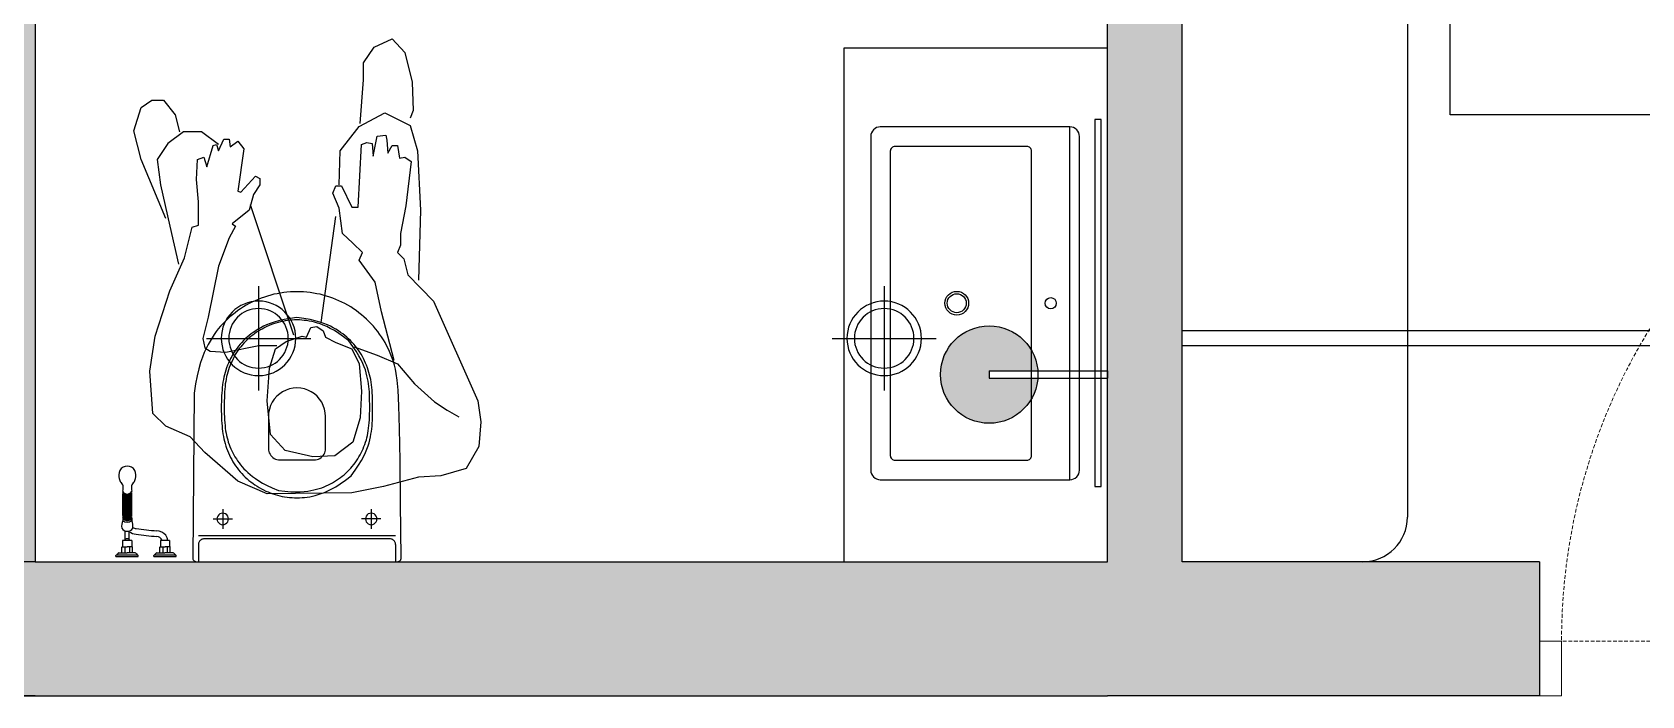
# Model space of a CAD drawing. Header units: inches. Extents: x 9636 to 21597, y -10243 to 557.
# Drawn here: x 16358.8 to 16466.8, y -7645.7 to -7601.1 of the extents above; entities that cross this region are included whole.
import ezdxf

# ---------------------------------------------------------------- set-up
doc = ezdxf.new("R2010")
doc.units = ezdxf.units.IN
doc.header["$MEASUREMENT"] = 0
doc.linetypes.add('DASHED2', pattern=[0.375, 0.25, -0.125])
doc.linetypes.add('HIDDEN', pattern=[0.375, 0.25, -0.125])
for name, color, linetype in [('A-Door-Frame', 1, 'Continuous'), ('A-Door-Swing', 8, 'HIDDEN'), ('Edges', 7, 'Continuous'), ('IEL-HATCH-002', 7, 'Continuous'), ('sanit acces', 4, 'Continuous')]:
    doc.layers.add(name, color=color, linetype=linetype)

# ---------------------------------------------------------------- blocks, each defined once
blk = doc.blocks.new('wall handshower (top)')
at = {"color": 0}
for p, q in [((29.5, 0), (-29.5, 0)), ((-29.5, 0), (-29.5, -2.7)), ((29.5, 0), (29.5, -2.7)), ((129.5, 0), (70.5, 0)), ((70.5, 0), (70.5, -2.7)), ((129.5, 0), (129.5, -2.7)), ((-27.3, -4), (27.3, -4)), ((-21.5, -10.1), (0, -10.1)), ((-14.1, -10.1), (-14.1, -24.7)), ((-12, -42.7), (-12, -25.9)), ((-12, -25.9), (-0.1, -25.9)), ((-6, -25.9), (-6, -10.1)), ((11.8, -25.9), (-0.1, -25.9)), ((21.5, -10.1), (0, -10.1)), ((5.9, -25.9), (5.9, -10.1)), ((11.8, -42.7), (11.8, -25.9)), ((14, -10.1), (14, -24.7)), ((72.7, -4), (127.3, -4)), ((78.5, -10.1), (100, -10.1)), ((85.9, -10.1), (85.9, -24.7)), ((88, -42.7), (88, -25.9)), ((88, -25.9), (99.9, -25.9)), ((94, -25.9), (94, -10.1)), ((111.8, -25.9), (99.9, -25.9)), ((121.5, -10.1), (100, -10.1)), ((105.9, -25.9), (105.9, -10.1)), ((111.8, -42.7), (111.8, -25.9)), ((114, -10.1), (114, -24.7)), ((-12, -42.7), (11.8, -42.7)), ((88, -42.7), (111.8, -42.7)), ((94.8, -45.5), (94.8, -67.4)), ((105.1, -45.5), (105.1, -67.7)), ((88, -101), (88, -95.2)), ((88, -108.4), (88, -165.2)), ((88.6, -107.2), (88.6, -164.5)), ((89.5, -105.8), (89.5, -163.6)), ((90.7, -104.4), (90.7, -162.5)), ((92.2, -103.2), (92.2, -161.5)), ((93.8, -102.1), (93.8, -160.7)), ((95.7, -101.4), (95.7, -160)), ((97.7, -100.9), (97.7, -159.6)), ((99.7, -100.8), (99.7, -159.5)), ((101.7, -101), (101.7, -159.7)), ((103.7, -101.5), (103.7, -160.1)), ((105.5, -102.3), (105.5, -160.8)), ((107.1, -103.3), (107.1, -161.6)), ((108.5, -104.5), (108.5, -162.6)), ((109.6, -105.8), (109.6, -163.6)), ((110.4, -107), (110.4, -164.4)), ((110.9, -107.8), (110.9, -164.9)), ((111.1, -101), (111.1, -95.2)), ((111.1, -108.4), (111.1, -165.2))]:
    blk.add_line(p, q, dxfattribs=at)
for centre, radius, start, end in [((-27.4, -1.6), 2.41, 207.9179, 271.9718), ((-15, 2), 13.8, 205.7896, 241.6564), ((-10.4, -20.2), 5.86, 230.0793, 254.0924), ((10.2, -20.2), 5.86, 285.9076, 309.9207), ((15, 2), 13.8, 298.3436, 334.2104), ((27.4, -1.6), 2.41, 268.0282, 332.0821), ((72.6, -1.6), 2.41, 207.9179, 271.9718), ((85, 2), 13.8, 205.7896, 241.6564), ((89.6, -20.2), 5.86, 230.0793, 254.0924), ((110.2, -20.2), 5.86, 285.9076, 309.9207), ((115, 2), 13.8, 298.3436, 334.2104), ((127.4, -1.6), 2.41, 268.0282, 332.0821), ((16.8, -40.9), 24.5, 184.3011, 218.585), ((22.3, -35.7), 32.1, 219.6697, 269.6336), ((22, -37.7), 15.3, 199.0504, 270.6085), ((-21.2, -678.9), 627.4, 81.0602, 86.0403), ((-119, -1558.6), 1497.4, 82.5073, 84.5933), ((71.4, -103.7), 44.8, 58.5932, 83.7686), ((73.1, -100.5), 26.8, 64.0824, 83.2266), ((115.2, -81.1), 30.7, 168.4004, 207.2273), ((99.5, -83.4), 16.7, 30.5106, 149.4894), ((99.9, -36.8), 10, 215.7762, 324.2238), ((83.8, -81.1), 30.7, 332.7727, 11.5996), ((90.1, -104.7), 2.8, 137.3065, 222.6935), ((89.2, -101.9), 1.5, 143.1441, 216.8559), ((89.2, -107.5), 1.5, 143.1441, 216.8559), ((99.6, -108.5), 17.6, 49.0147, 130.9853), ((99.6, -109.9), 14.6, 37.5398, 142.4602), ((99.6, -110.3), 13.8, 33.1371, 146.8629), ((99.6, -112.3), 12.9, 26.3551, 153.6449), ((99.6, -113.4), 12.6, 23.4368, 156.5632), ((109.9, -101.9), 1.5, 323.1441, 36.8559), ((109.1, -104.7), 2.8, 317.3065, 42.6935), ((109.9, -107.5), 1.5, 323.1441, 36.8559), ((90.1, -168.9), 2.8, 137.3065, 222.6935), ((89.2, -166.1), 1.5, 143.1441, 216.8559), ((99.6, -174.1), 14.6, 37.5398, 142.4602), ((99.6, -174.6), 13.8, 33.1371, 146.8629), ((99.6, -176.5), 12.9, 26.3551, 153.6449), ((99.6, -177.6), 12.6, 23.4368, 156.5632), ((109.9, -166.1), 1.5, 323.1441, 36.8559), ((109.1, -168.9), 2.8, 317.3065, 42.6935), ((119.7, -215.3), 42.7, 153.5123, 181.2517), ((72.4, -182), 17, 302.6481, 343.7121), ((89.2, -171.7), 1.5, 143.1441, 216.8559), ((41.8, -182.1), 47.1, 354.3747, 11.6429), ((157.3, -182.1), 47.1, 168.3571, 185.6253), ((126.7, -182), 17, 196.2879, 237.3519), ((109.9, -171.7), 1.5, 323.1441, 36.8559), ((79.4, -215.3), 42.7, 358.7483, 26.4877), ((99.5, -216.6), 22.5, 179.1351, 0.8649)]:
    blk.add_arc(centre, radius, start, end, dxfattribs=at)
blk = doc.blocks.new('bhtrht')
at = {"layer": 'IEL-HATCH-002', "true_color": 0x939598, "transparency": 33554687}
h = blk.add_hatch(color=252, dxfattribs=at)
h.dxf.hatch_style = 1
h.paths.add_polyline_path([(12208.66, -5928.51), (12166.16, -5928.51), (12166.16, -6030.51), (12169.83, -6030.51), (12175.16, -6030.51), (12175.16, -5942.51), (12180.16, -5942.51), (12180.16, -5937.51), (12208.66, -5937.51)])
h.paths.add_polyline_path([(12316.66, -5928.51), (12292.66, -5928.51), (12292.66, -5937.51), (12316.66, -5937.51)])
h.paths.add_polyline_path([(12395.16, -5928.51), (12316.66, -5928.51), (12316.66, -6147.51), (12323.16, -6147.51), (12323.16, -5937.51), (12395.16, -5937.51)])
h.paths.add_polyline_path([(12424.16, -6147.51), (12400.16, -6147.51), (12400.16, -6033.51), (12396.5, -6033.51), (12395.16, -6033.51), (12395.16, -6147.51), (12323.16, -6147.51), (12316.66, -6147.51), (12316.66, -6156.51), (12323.16, -6156.51), (12395.16, -6156.51), (12424.16, -6156.51), (12424.16, -6152.84)])
h.paths.add_polyline_path([(12316.66, -6147.51), (12175.16, -6147.51), (12175.16, -6127.81), (12175.16, -6084.51), (12184.66, -6084.51), (12184.66, -6079.51), (12175.16, -6079.51), (12175.16, -6072.51), (12166.16, -6072.51), (12166.16, -6156.51), (12316.66, -6156.51)])
h.paths.add_polyline_path([(12636.16, -5928.51), (12606.56, -5928.51), (12606.56, -5937.51), (12627.16, -5937.51), (12627.16, -6129.51), (12627.16, -6135.51), (12627.16, -6147.51), (12467.16, -6147.51), (12467.16, -6156.51), (12636.16, -6156.51)])
h.paths.add_polyline_path([(12514.56, -5928.51), (12496.56, -5928.51), (12496.56, -5937.51), (12514.56, -5937.51)], flags=17)
h.paths.add_polyline_path([(12423.56, -5928.51), (12395.16, -5928.51), (12395.16, -6003.51), (12400.16, -6003.51), (12400.16, -5937.51), (12423.56, -5937.51)])
at = {"color": 252, "true_color": 0x939598}
for p, q in [((12323.16, -5937.51), (12323.16, -6147.51)), ((12395.16, -6147.51), (12395.16, -6033.51)), ((12400.16, -6147.51), (12400.16, -6033.51)), ((12377.46, -6113.03), (12377.46, -6147.51)), ((12395.16, -6113.03), (12377.46, -6113.03)), ((12395.16, -6147.51), (12395.16, -6113.03)), ((12394.31, -6117.82), (12394.31, -6142.45)), ((12394.72, -6117.82), (12394.31, -6117.82)), ((12394.72, -6142.45), (12394.72, -6117.82)), ((12392.63, -6142), (12392.63, -6118.31)), ((12394.31, -6142.45), (12394.72, -6142.45)), ((12323.16, -6147.51), (12175.16, -6147.51)), ((12323.16, -6147.51), (12395.16, -6147.51)), ((12377.46, -6147.51), (12395.16, -6147.51)), ((12424.16, -6147.51), (12400.16, -6147.51)), ((12424.16, -6147.51), (12424.16, -6156.51)), ((12323.16, -6156.51), (12166.16, -6156.51)), ((12314.16, -6156.51), (12395.16, -6156.51)), ((12424.16, -6156.51), (12395.16, -6156.51))]:
    blk.add_line(p, q, dxfattribs=at)
at = {"color": 252, "ltscale": 7, "true_color": 0x939598}
for p, q in [((12400.16, -6147.51), (12400.16, -6033.51)), ((12415.28, -6036.51), (12415.28, -6144.51)), ((12412.28, -6147.51), (12400.16, -6147.51))]:
    blk.add_line(p, q, dxfattribs=at)
at = {"color": 252, "linetype": 'ByBlock', "true_color": 0x939598}
for p, q in [((12345.92, -6112.96), (12347.13, -6112.39)), ((12347.13, -6112.39), (12347.98, -6113.31)), ((12345.21, -6114.02), (12345.92, -6112.96)), ((12347.98, -6113.31), (12348.47, -6115.3)), ((12345.21, -6115.16), (12345.21, -6114.02)), ((12344.99, -6118.08), (12345.21, -6115.16)), ((12348.47, -6115.3), (12348.55, -6117.22)), ((12330.29, -6117.01), (12331, -6116.51)), ((12331, -6116.51), (12331.78, -6116.51)), ((12331.78, -6116.51), (12332.57, -6117.51)), ((12329.8, -6118.57), (12330.29, -6117.01)), ((12332.57, -6117.51), (12332.85, -6118.64)), ((12344.92, -6118.29), (12346.63, -6117.36)), ((12346.63, -6117.36), (12348.33, -6118.22)), ((12348.55, -6117.22), (12348.33, -6117.72)), ((12330.29, -6120.49), (12329.8, -6118.57)), ((12333.13, -6118.64), (12332.07, -6119.43)), ((12334.34, -6118.64), (12333.13, -6118.64)), ((12335.48, -6119.5), (12334.34, -6118.64)), ((12343.65, -6119.92), (12344.92, -6118.29)), ((12345.85, -6120.28), (12346.13, -6118.93)), ((12346.13, -6118.93), (12346.7, -6118.86)), ((12346.7, -6118.86), (12346.77, -6119.21)), ((12348.33, -6118.22), (12348.83, -6119.92)), ((12332.07, -6119.43), (12331.36, -6120.49)), ((12334.7, -6120.99), (12335.12, -6119.57)), ((12335.12, -6119.57), (12335.34, -6119.5)), ((12335.34, -6119.5), (12335.48, -6119.92)), ((12335.48, -6119.92), (12335.83, -6119.14)), ((12335.83, -6119.14), (12336.19, -6119.14)), ((12336.19, -6119.14), (12336.26, -6119.64)), ((12336.26, -6119.64), (12336.76, -6119.28)), ((12336.76, -6119.28), (12337.18, -6119.78)), ((12337.18, -6119.78), (12336.76, -6122.62)), ((12343.57, -6122.2), (12343.65, -6119.92)), ((12344.85, -6123.69), (12345.07, -6119.5)), ((12345.07, -6119.5), (12345.42, -6119.35)), ((12345.42, -6119.35), (12345.78, -6119.43)), ((12345.78, -6119.43), (12345.85, -6120.28)), ((12346.77, -6119.21), (12346.84, -6120.07)), ((12346.84, -6120.07), (12347.13, -6119.57)), ((12347.13, -6119.57), (12347.48, -6119.57)), ((12347.48, -6119.57), (12347.62, -6120.42)), ((12348.83, -6119.92), (12349.04, -6123.9)), ((12331.93, -6124.47), (12330.29, -6120.49)), ((12331.36, -6120.49), (12331.57, -6122.2)), ((12333.99, -6121.84), (12334.06, -6120.49)), ((12334.06, -6120.49), (12334.48, -6120.35)), ((12334.48, -6120.35), (12334.7, -6120.99)), ((12347.62, -6120.42), (12347.98, -6120.35)), ((12347.98, -6120.35), (12348.4, -6120.63)), ((12348.4, -6120.63), (12348.05, -6123.62)), ((12331.57, -6122.2), (12332.21, -6124.97)), ((12334.13, -6123.34), (12333.99, -6121.84)), ((12336.97, -6122.7), (12337.96, -6121.63)), ((12338.25, -6122.2), (12337.82, -6122.84)), ((12337.96, -6121.63), (12338.25, -6121.77)), ((12338.25, -6121.77), (12338.25, -6122.2)), ((12334.13, -6124.9), (12334.13, -6123.34)), ((12336.76, -6122.62), (12336.97, -6122.7)), ((12337.82, -6122.84), (12337.54, -6123.9)), ((12343.15, -6122.77), (12343.36, -6122.27)), ((12343.57, -6123.76), (12343.15, -6122.77)), ((12343.36, -6122.27), (12343.72, -6122.27)), ((12343.72, -6122.27), (12344.43, -6123.69)), ((12337.54, -6123.9), (12336.4, -6124.83)), ((12340.52, -6132.29), (12337.61, -6123.55)), ((12342.37, -6131.44), (12343.36, -6124.33)), ((12343.79, -6125.47), (12343.57, -6123.76)), ((12344.43, -6123.69), (12344.85, -6123.69)), ((12348.05, -6123.62), (12347.69, -6125.47)), ((12349.04, -6123.9), (12348.9, -6128.6)), ((12332.21, -6124.97), (12332.78, -6127.53)), ((12333.2, -6127.1), (12333.7, -6125.04)), ((12333.7, -6125.04), (12334.13, -6124.9)), ((12336.61, -6124.97), (12336.19, -6125.75)), ((12336.4, -6124.83), (12336.61, -6124.97)), ((12344.5, -6126.11), (12343.79, -6125.47)), ((12347.69, -6125.47), (12347.69, -6126.25)), ((12336.19, -6125.75), (12335.48, -6127.67)), ((12345.14, -6126.75), (12344.5, -6126.11)), ((12347.69, -6126.25), (12347.48, -6126.75)), ((12332.21, -6129.31), (12333.2, -6127.1)), ((12344.92, -6127.25), (12345.14, -6126.75)), ((12345.99, -6128.74), (12344.92, -6127.25)), ((12347.48, -6126.75), (12347.91, -6127.17)), ((12347.91, -6127.17), (12348.19, -6128.24)), ((12335.48, -6127.67), (12334.77, -6131.08)), ((12346.42, -6130.73), (12345.99, -6128.74)), ((12348.19, -6128.24), (12349.9, -6130.02)), ((12331.22, -6132.36), (12332.21, -6129.31)), ((12347.27, -6134), (12346.42, -6130.73)), ((12349.9, -6130.02), (12352.88, -6136.7)), ((12334.77, -6131.08), (12334.41, -6132.51)), ((12341.37, -6132.43), (12341.66, -6131.79)), ((12341.66, -6131.79), (12342.08, -6131.72)), ((12342.08, -6131.72), (12342.51, -6132.01)), ((12330.86, -6134.71), (12331.22, -6132.36)), ((12334.41, -6132.51), (12334.55, -6133.15)), ((12335.97, -6133.43), (12338.18, -6133)), ((12338.18, -6133), (12339.38, -6133)), ((12339.31, -6133.22), (12340.02, -6132.72)), ((12340.02, -6132.72), (12341.09, -6132.36)), ((12341.09, -6132.36), (12341.37, -6132.43)), ((12342.51, -6132.01), (12342.65, -6132.43)), ((12342.65, -6132.43), (12343.36, -6132.79)), ((12343.36, -6132.79), (12344.43, -6133.22)), ((12334.55, -6133.15), (12334.91, -6133.36)), ((12334.91, -6133.36), (12335.97, -6133.43)), ((12338.89, -6134.5), (12339.31, -6133.22)), ((12344.43, -6133.22), (12344.92, -6134.21)), ((12344.57, -6133.07), (12346.13, -6133.64)), ((12346.13, -6133.64), (12347.48, -6134.21)), ((12331.07, -6137.55), (12330.86, -6134.71)), ((12338.74, -6136.7), (12338.89, -6134.5)), ((12344.92, -6134.21), (12345.07, -6136.06)), ((12347.48, -6134.21), (12348.62, -6135.56)), ((12345.07, -6136.06), (12344.99, -6137.84)), ((12348.62, -6135.56), (12349.97, -6136.77)), ((12338.96, -6138.97), (12338.74, -6136.7)), ((12349.97, -6136.77), (12350.82, -6137.34)), ((12350.82, -6137.34), (12351.6, -6137.77)), ((12352.88, -6136.7), (12353.09, -6138.12)), ((12331.93, -6138.41), (12331.07, -6137.55)), ((12333.56, -6139.12), (12331.93, -6138.41)), ((12344.99, -6137.84), (12344.5, -6139.47)), ((12353.09, -6138.12), (12352.95, -6139.76)), ((12334.55, -6140.18), (12333.56, -6139.12)), ((12339.95, -6140.04), (12338.96, -6138.97)), ((12344.5, -6139.47), (12343.29, -6140.4)), ((12336.76, -6142.1), (12334.55, -6140.18)), ((12341.8, -6140.47), (12339.95, -6140.04)), ((12343.29, -6140.4), (12341.8, -6140.47)), ((12352.95, -6139.76), (12352.1, -6141.25)), ((12352.1, -6141.25), (12350.39, -6141.75)), ((12338.74, -6142.96), (12336.76, -6142.1)), ((12346.56, -6142.46), (12344.43, -6142.88)), ((12348.9, -6141.82), (12346.56, -6142.46)), ((12350.39, -6141.75), (12348.9, -6141.82)), ((12344.43, -6142.88), (12338.74, -6142.96))]:
    blk.add_line(p, q, dxfattribs=at)
at = {"color": 252, "true_color": 0x939598}
for points in [[(12393.27, -6141.36), (12393.27, -6118.95, 0.414214), (12392.63, -6118.31), (12379.9, -6118.31, 0.414214), (12379.26, -6118.95), (12379.26, -6141.36, 0.414214), (12379.9, -6142), (12392.63, -6142, 0.414214)], [(12390.05, -6140.37), (12390.05, -6119.94, 0.414214), (12389.73, -6119.62), (12380.89, -6119.62, 0.414214), (12380.57, -6119.94), (12380.57, -6140.37, 0.414214), (12380.89, -6140.69), (12389.73, -6140.69, 0.414214)]]:
    blk.add_lwpolyline(points, format="xyb", close=True, dxfattribs=at)
for centre, radius in [((12385.03, -6130.15), 0.797), ((12385.03, -6130.15), 0.638), ((12391.34, -6130.15), 0.374)]:
    blk.add_circle(centre, radius, dxfattribs=at)
at = {"color": 252, "ltscale": 7, "true_color": 0x939598}
blk.add_arc((12412.28, -6144.51), 3, 270, 0, dxfattribs=at)
at = {"layer": 'A-Door-Frame', "color": 252, "lineweight": 5, "true_color": 0x939598}
blk.add_line((12424.16, -6156.51), (12424.16, -6152.84), dxfattribs=at)
blk.add_lwpolyline([(12424.16, -6156.51), (12425.63, -6156.51), (12425.63, -6152.84), (12424.16, -6152.84)], dxfattribs=at)
at = {"layer": 'A-Door-Swing', "color": 252, "linetype": 'DASHED2', "lineweight": 5, "true_color": 0x939598}
blk.add_line((12465.34, -6152.84), (12425.27, -6152.84), dxfattribs=at)
blk.add_arc((12465.7, -6152.84), 40.07, 90, 180, dxfattribs=at)
at = {"layer": 'Edges', "color": 252, "true_color": 0x939598}
for p, q in [((12333.84, -6136.2), (12333.74, -6147.24)), ((12335.11, -6144.63), (12335.37, -6144.63)), ((12335.39, -6144.53), (12335.37, -6144.63)), ((12335.37, -6144.63), (12335.39, -6144.73)), ((12335.37, -6144.63), (12335.76, -6144.63)), ((12335.43, -6144.44), (12335.39, -6144.53)), ((12335.39, -6144.73), (12335.43, -6144.83)), ((12335.49, -6144.36), (12335.43, -6144.44)), ((12335.43, -6144.83), (12335.49, -6144.9)), ((12335.57, -6144.3), (12335.49, -6144.36)), ((12335.49, -6144.9), (12335.57, -6144.97)), ((12335.66, -6144.26), (12335.57, -6144.3)), ((12335.76, -6144.25), (12335.66, -6144.26)), ((12335.76, -6143.98), (12335.76, -6144.25)), ((12335.86, -6144.26), (12335.76, -6144.25)), ((12335.76, -6144.25), (12335.76, -6144.63)), ((12335.76, -6144.63), (12336.14, -6144.63)), ((12335.76, -6144.63), (12335.76, -6145.02)), ((12335.95, -6144.3), (12335.86, -6144.26)), ((12336.03, -6144.36), (12335.95, -6144.3)), ((12335.95, -6144.97), (12336.03, -6144.9)), ((12336.09, -6144.44), (12336.03, -6144.36)), ((12336.03, -6144.9), (12336.09, -6144.83)), ((12336.13, -6144.53), (12336.09, -6144.44)), ((12336.09, -6144.83), (12336.13, -6144.73)), ((12336.14, -6144.63), (12336.13, -6144.53)), ((12336.13, -6144.73), (12336.14, -6144.63)), ((12336.14, -6144.63), (12336.41, -6144.63)), ((12345.34, -6144.63), (12345.07, -6144.63)), ((12345.36, -6144.53), (12345.34, -6144.63)), ((12345.34, -6144.63), (12345.36, -6144.73)), ((12345.73, -6144.63), (12345.34, -6144.63)), ((12345.39, -6144.44), (12345.36, -6144.53)), ((12345.36, -6144.73), (12345.39, -6144.83)), ((12345.46, -6144.36), (12345.39, -6144.44)), ((12345.39, -6144.83), (12345.46, -6144.9)), ((12345.53, -6144.3), (12345.46, -6144.36)), ((12345.46, -6144.9), (12345.53, -6144.97)), ((12345.63, -6144.26), (12345.53, -6144.3)), ((12345.73, -6144.25), (12345.63, -6144.26)), ((12345.73, -6143.98), (12345.73, -6144.25)), ((12345.83, -6144.26), (12345.73, -6144.25)), ((12345.73, -6144.25), (12345.73, -6144.63)), ((12346.11, -6144.63), (12345.73, -6144.63)), ((12345.73, -6144.63), (12345.73, -6145.02)), ((12345.92, -6144.3), (12345.83, -6144.26)), ((12346, -6144.36), (12345.92, -6144.3)), ((12345.92, -6144.97), (12346, -6144.9)), ((12346.06, -6144.44), (12346, -6144.36)), ((12346, -6144.9), (12346.06, -6144.83)), ((12346.1, -6144.53), (12346.06, -6144.44)), ((12346.06, -6144.83), (12346.1, -6144.73)), ((12346.11, -6144.63), (12346.1, -6144.53)), ((12346.1, -6144.73), (12346.11, -6144.63)), ((12346.38, -6144.63), (12346.11, -6144.63)), ((12347.36, -6145.78), (12334.12, -6145.78)), ((12334.31, -6146.03), (12334.27, -6146.05)), ((12334.36, -6146), (12334.31, -6146.03)), ((12334.41, -6145.99), (12334.36, -6146)), ((12334.46, -6145.98), (12334.41, -6145.99)), ((12334.51, -6145.98), (12334.46, -6145.98)), ((12346.98, -6145.98), (12334.51, -6145.98)), ((12335.57, -6144.97), (12335.66, -6145)), ((12335.66, -6145), (12335.76, -6145.02)), ((12335.76, -6145.02), (12335.86, -6145)), ((12335.76, -6145.02), (12335.76, -6145.29)), ((12335.86, -6145), (12335.95, -6144.97)), ((12345.53, -6144.97), (12345.63, -6145)), ((12345.63, -6145), (12345.73, -6145.02)), ((12345.73, -6145.02), (12345.83, -6145)), ((12345.73, -6145.02), (12345.73, -6145.29)), ((12345.83, -6145), (12345.92, -6144.97)), ((12347.03, -6145.98), (12346.98, -6145.98)), ((12347.08, -6145.99), (12347.03, -6145.98)), ((12347.12, -6146), (12347.08, -6145.99)), ((12347.17, -6146.03), (12347.12, -6146)), ((12347.21, -6146.05), (12347.17, -6146.03)), ((12334.13, -6146.31), (12334.12, -6146.36)), ((12334.12, -6146.36), (12334.12, -6147.51)), ((12334.14, -6146.26), (12334.13, -6146.31)), ((12334.15, -6146.21), (12334.14, -6146.26)), ((12334.17, -6146.17), (12334.15, -6146.21)), ((12334.2, -6146.13), (12334.17, -6146.17)), ((12334.24, -6146.09), (12334.2, -6146.13)), ((12334.27, -6146.05), (12334.24, -6146.09)), ((12347.25, -6146.09), (12347.21, -6146.05)), ((12347.28, -6146.13), (12347.25, -6146.09)), ((12347.31, -6146.17), (12347.28, -6146.13)), ((12347.33, -6146.21), (12347.31, -6146.17)), ((12347.35, -6146.26), (12347.33, -6146.21)), ((12347.36, -6146.31), (12347.35, -6146.26)), ((12347.36, -6146.36), (12347.36, -6146.31)), ((12347.36, -6146.36), (12347.36, -6147.51)), ((12333.74, -6147.24), (12333.74, -6147.27)), ((12333.74, -6147.27), (12333.75, -6147.31)), ((12333.75, -6147.31), (12333.76, -6147.34)), ((12333.76, -6147.34), (12333.78, -6147.37)), ((12333.78, -6147.37), (12333.8, -6147.4)), ((12333.8, -6147.4), (12333.82, -6147.43)), ((12333.82, -6147.43), (12333.85, -6147.45)), ((12333.85, -6147.45), (12333.88, -6147.47)), ((12333.88, -6147.47), (12333.91, -6147.49)), ((12333.91, -6147.49), (12333.94, -6147.5)), ((12333.94, -6147.5), (12333.98, -6147.51)), ((12333.98, -6147.51), (12334.01, -6147.51)), ((12334.01, -6147.51), (12334.12, -6147.51)), ((12334.12, -6147.51), (12347.36, -6147.51)), ((12347.36, -6147.51), (12347.47, -6147.51)), ((12347.47, -6147.51), (12347.51, -6147.51)), ((12347.51, -6147.51), (12347.54, -6147.5)), ((12347.54, -6147.5), (12347.58, -6147.49)), ((12347.58, -6147.49), (12347.61, -6147.47)), ((12347.61, -6147.47), (12347.64, -6147.45)), ((12347.64, -6147.45), (12347.66, -6147.43)), ((12347.66, -6147.43), (12347.69, -6147.4)), ((12347.69, -6147.4), (12347.71, -6147.37)), ((12347.71, -6147.37), (12347.72, -6147.34)), ((12347.72, -6147.34), (12347.73, -6147.31)), ((12347.73, -6147.31), (12347.74, -6147.27)), ((12347.74, -6147.27), (12347.74, -6147.24))]:
    blk.add_line(p, q, dxfattribs=at)
for points in [[(12347.74, -6147.24), (12347.7, -6143.56), (12347.66, -6140.71), (12347.62, -6138.57), (12347.58, -6137.04), (12347.53, -6135.99), (12347.47, -6135.31), (12347.41, -6134.88), (12347.35, -6134.58), (12347.28, -6134.32), (12347.21, -6134.07), (12347.13, -6133.83), (12347.05, -6133.61), (12346.96, -6133.39), (12346.86, -6133.18), (12346.76, -6132.98), (12346.65, -6132.79), (12346.54, -6132.6), (12346.42, -6132.41), (12346.29, -6132.22), (12346.16, -6132.04), (12346.02, -6131.87), (12345.87, -6131.7), (12345.72, -6131.53), (12345.57, -6131.37), (12345.41, -6131.22), (12345.24, -6131.07), (12345.07, -6130.92), (12344.9, -6130.79), (12344.72, -6130.65), (12344.53, -6130.53), (12344.35, -6130.4), (12344.15, -6130.29), (12343.96, -6130.18), (12343.76, -6130.08), (12343.56, -6129.98), (12343.35, -6129.89), (12343.15, -6129.81), (12342.94, -6129.74), (12342.72, -6129.67), (12342.51, -6129.61), (12342.29, -6129.55), (12342.07, -6129.51), (12341.85, -6129.47), (12341.63, -6129.43), (12341.41, -6129.41), (12341.19, -6129.39), (12340.97, -6129.38), (12340.74, -6129.38), (12340.52, -6129.38), (12340.3, -6129.39), (12340.07, -6129.41), (12339.85, -6129.43), (12339.63, -6129.47), (12339.41, -6129.51), (12339.19, -6129.55), (12338.98, -6129.61), (12338.76, -6129.67), (12338.55, -6129.74), (12338.34, -6129.81), (12338.13, -6129.89), (12337.93, -6129.98), (12337.72, -6130.08), (12337.53, -6130.18), (12337.33, -6130.29), (12337.14, -6130.4), (12336.95, -6130.53), (12336.77, -6130.65), (12336.59, -6130.79), (12336.41, -6130.92), (12336.24, -6131.07), (12336.08, -6131.22), (12335.92, -6131.37), (12335.76, -6131.53), (12335.61, -6131.7), (12335.46, -6131.88), (12335.32, -6132.06), (12335.18, -6132.26), (12335.04, -6132.47), (12334.91, -6132.69), (12334.78, -6132.93), (12334.64, -6133.18), (12334.51, -6133.46), (12334.39, -6133.78), (12334.26, -6134.14), (12334.15, -6134.55), (12334.04, -6135.03), (12333.93, -6135.57), (12333.84, -6136.2)], [(12340.74, -6131.1), (12340.28, -6131.17), (12339.87, -6131.25), (12339.51, -6131.33), (12339.21, -6131.42), (12338.94, -6131.51), (12338.7, -6131.61), (12338.5, -6131.7), (12338.31, -6131.8), (12338.13, -6131.9), (12337.97, -6132.01), (12337.81, -6132.11), (12337.67, -6132.21), (12337.53, -6132.32), (12337.4, -6132.43), (12337.27, -6132.55), (12337.16, -6132.66), (12337.04, -6132.78), (12336.93, -6132.91), (12336.82, -6133.03), (12336.72, -6133.17), (12336.62, -6133.3), (12336.53, -6133.44), (12336.44, -6133.58), (12336.36, -6133.72), (12336.28, -6133.87), (12336.21, -6134.02), (12336.14, -6134.17), (12336.07, -6134.32), (12336.01, -6134.48), (12335.96, -6134.64), (12335.91, -6134.8), (12335.87, -6134.96), (12335.83, -6135.12), (12335.8, -6135.28), (12335.77, -6135.45), (12335.74, -6135.62), (12335.72, -6135.8), (12335.71, -6135.98), (12335.69, -6136.16), (12335.68, -6136.36), (12335.67, -6136.56), (12335.67, -6136.76), (12335.66, -6136.97), (12335.66, -6137.19), (12335.66, -6137.4), (12335.67, -6137.61), (12335.67, -6137.82), (12335.68, -6138.02), (12335.69, -6138.21), (12335.71, -6138.4), (12335.72, -6138.58), (12335.74, -6138.75), (12335.77, -6138.92), (12335.8, -6139.09), (12335.83, -6139.26), (12335.87, -6139.42), (12335.91, -6139.58), (12335.96, -6139.74), (12336.01, -6139.89), (12336.07, -6140.05), (12336.14, -6140.2), (12336.21, -6140.35), (12336.28, -6140.5), (12336.36, -6140.65), (12336.44, -6140.79), (12336.53, -6140.93), (12336.62, -6141.07), (12336.72, -6141.21), (12336.82, -6141.34), (12336.93, -6141.47), (12337.04, -6141.59), (12337.16, -6141.71), (12337.27, -6141.83), (12337.4, -6141.94), (12337.52, -6142.05), (12337.65, -6142.15), (12337.79, -6142.25), (12337.92, -6142.35), (12338.06, -6142.44), (12338.2, -6142.53), (12338.35, -6142.61), (12338.5, -6142.69), (12338.65, -6142.76), (12338.8, -6142.82), (12338.95, -6142.89), (12339.11, -6142.94), (12339.27, -6142.99), (12339.43, -6143.04), (12339.59, -6143.08), (12339.75, -6143.12), (12339.91, -6143.15), (12340.08, -6143.17), (12340.24, -6143.19), (12340.41, -6143.2), (12340.58, -6143.21), (12340.74, -6143.22), (12340.91, -6143.21), (12341.08, -6143.2), (12341.25, -6143.19), (12341.42, -6143.17), (12341.6, -6143.14), (12341.78, -6143.1), (12341.97, -6143.05), (12342.16, -6143), (12342.36, -6142.93), (12342.58, -6142.85), (12342.81, -6142.75), (12343.07, -6142.62), (12343.35, -6142.47), (12343.65, -6142.27), (12343.99, -6142.04), (12344.37, -6141.75)], [(12344.23, -6132.68), (12343.87, -6132.41), (12343.54, -6132.18), (12343.25, -6131.99), (12342.98, -6131.84), (12342.74, -6131.72), (12342.51, -6131.62), (12342.3, -6131.54), (12342.11, -6131.48), (12341.92, -6131.43), (12341.74, -6131.38), (12341.56, -6131.35), (12341.39, -6131.32), (12341.23, -6131.3), (12341.06, -6131.28), (12340.9, -6131.27), (12340.74, -6131.27), (12340.58, -6131.27), (12340.42, -6131.28), (12340.26, -6131.29), (12340.1, -6131.31), (12339.94, -6131.34), (12339.79, -6131.37), (12339.63, -6131.4), (12339.48, -6131.44), (12339.32, -6131.48), (12339.17, -6131.53), (12339.02, -6131.59), (12338.87, -6131.65), (12338.72, -6131.71), (12338.58, -6131.78), (12338.44, -6131.86), (12338.3, -6131.93), (12338.16, -6132.02), (12338.03, -6132.1), (12337.9, -6132.2), (12337.77, -6132.29), (12337.64, -6132.39), (12337.52, -6132.5), (12337.4, -6132.61), (12337.29, -6132.72), (12337.18, -6132.84), (12337.07, -6132.96), (12336.97, -6133.08), (12336.87, -6133.2), (12336.78, -6133.33), (12336.69, -6133.47), (12336.6, -6133.6), (12336.52, -6133.74), (12336.45, -6133.88), (12336.38, -6134.03), (12336.31, -6134.17), (12336.25, -6134.32), (12336.19, -6134.47), (12336.14, -6134.62), (12336.09, -6134.77), (12336.05, -6134.93), (12336.01, -6135.08), (12335.98, -6135.24), (12335.96, -6135.4), (12335.93, -6135.57), (12335.91, -6135.74), (12335.9, -6135.92), (12335.88, -6136.11), (12335.87, -6136.3), (12335.87, -6136.5), (12335.86, -6136.71), (12335.86, -6136.93), (12335.86, -6137.15), (12335.86, -6137.36), (12335.86, -6137.58), (12335.87, -6137.79), (12335.88, -6137.99), (12335.89, -6138.18), (12335.91, -6138.36), (12335.93, -6138.54), (12335.95, -6138.71), (12335.98, -6138.87), (12336.01, -6139.03), (12336.05, -6139.18), (12336.09, -6139.33), (12336.13, -6139.48), (12336.18, -6139.63), (12336.24, -6139.77), (12336.3, -6139.92), (12336.36, -6140.06), (12336.43, -6140.2), (12336.51, -6140.34), (12336.58, -6140.47), (12336.67, -6140.61), (12336.75, -6140.74), (12336.85, -6140.87), (12336.95, -6141), (12337.06, -6141.13), (12337.17, -6141.26), (12337.3, -6141.39), (12337.44, -6141.52), (12337.59, -6141.65), (12337.76, -6141.79), (12337.95, -6141.93), (12338.17, -6142.08), (12338.43, -6142.23), (12338.73, -6142.39), (12339.08, -6142.55), (12339.49, -6142.73)], [(12344.37, -6141.75), (12344.65, -6141.37), (12344.88, -6141.03), (12345.07, -6140.72), (12345.22, -6140.43), (12345.34, -6140.18), (12345.44, -6139.94), (12345.51, -6139.73), (12345.58, -6139.52), (12345.63, -6139.32), (12345.67, -6139.13), (12345.71, -6138.95), (12345.74, -6138.77), (12345.76, -6138.58), (12345.78, -6138.4), (12345.79, -6138.21), (12345.8, -6138.02), (12345.81, -6137.82), (12345.82, -6137.61), (12345.82, -6137.4), (12345.82, -6137.19), (12345.82, -6136.97), (12345.82, -6136.76), (12345.81, -6136.56), (12345.8, -6136.36), (12345.79, -6136.16), (12345.78, -6135.98), (12345.76, -6135.8), (12345.74, -6135.62), (12345.72, -6135.45), (12345.69, -6135.28), (12345.65, -6135.12), (12345.62, -6134.96), (12345.57, -6134.8), (12345.52, -6134.64), (12345.47, -6134.48), (12345.41, -6134.32), (12345.35, -6134.17), (12345.28, -6134.02), (12345.2, -6133.87), (12345.13, -6133.72), (12345.04, -6133.58), (12344.95, -6133.44), (12344.86, -6133.3), (12344.76, -6133.17), (12344.66, -6133.03), (12344.55, -6132.91), (12344.44, -6132.78), (12344.33, -6132.66), (12344.21, -6132.55), (12344.09, -6132.43), (12343.96, -6132.32), (12343.82, -6132.21), (12343.67, -6132.11), (12343.52, -6132.01), (12343.35, -6131.9), (12343.18, -6131.8), (12342.99, -6131.7), (12342.78, -6131.61), (12342.54, -6131.51), (12342.28, -6131.42), (12341.97, -6131.33), (12341.62, -6131.25), (12341.21, -6131.17), (12340.74, -6131.1)], [(12339.49, -6142.73), (12339.93, -6142.78), (12340.32, -6142.81), (12340.66, -6142.82), (12340.96, -6142.81), (12341.23, -6142.8), (12341.46, -6142.77), (12341.68, -6142.73), (12341.87, -6142.69), (12342.06, -6142.64), (12342.23, -6142.59), (12342.4, -6142.54), (12342.56, -6142.48), (12342.71, -6142.42), (12342.85, -6142.35), (12343, -6142.28), (12343.13, -6142.2), (12343.27, -6142.13), (12343.4, -6142.04), (12343.53, -6141.95), (12343.66, -6141.86), (12343.78, -6141.77), (12343.9, -6141.67), (12344.02, -6141.56), (12344.13, -6141.45), (12344.24, -6141.34), (12344.35, -6141.23), (12344.45, -6141.11), (12344.55, -6140.99), (12344.64, -6140.86), (12344.73, -6140.74), (12344.82, -6140.61), (12344.9, -6140.47), (12344.98, -6140.34), (12345.05, -6140.2), (12345.12, -6140.06), (12345.18, -6139.92), (12345.24, -6139.77), (12345.3, -6139.63), (12345.35, -6139.48), (12345.4, -6139.33), (12345.44, -6139.18), (12345.47, -6139.03), (12345.5, -6138.87), (12345.53, -6138.71), (12345.55, -6138.54), (12345.57, -6138.36), (12345.59, -6138.18), (12345.6, -6137.99), (12345.61, -6137.79), (12345.62, -6137.58), (12345.63, -6137.36), (12345.63, -6137.15), (12345.63, -6136.93), (12345.62, -6136.71), (12345.62, -6136.5), (12345.61, -6136.3), (12345.6, -6136.11), (12345.59, -6135.92), (12345.57, -6135.74), (12345.55, -6135.56), (12345.52, -6135.38), (12345.48, -6135.2), (12345.44, -6135.02), (12345.39, -6134.83), (12345.33, -6134.63), (12345.26, -6134.42), (12345.17, -6134.19), (12345.05, -6133.95), (12344.9, -6133.68), (12344.72, -6133.38), (12344.5, -6133.05), (12344.23, -6132.68)], [(12339.58, -6136.23), (12339.39, -6136.4), (12339.22, -6136.59), (12339.08, -6136.8), (12338.97, -6137.02), (12338.89, -6137.26), (12338.84, -6137.5), (12338.83, -6137.75), (12338.83, -6139.91), (12338.83, -6140.01), (12338.85, -6140.11), (12338.88, -6140.2), (12338.93, -6140.29), (12338.98, -6140.37), (12339.05, -6140.45), (12339.13, -6140.52), (12339.21, -6140.57), (12339.3, -6140.62), (12339.39, -6140.65), (12339.49, -6140.67)], [(12341.48, -6135.98), (12341.24, -6135.9), (12340.99, -6135.85), (12340.74, -6135.84), (12340.49, -6135.85), (12340.25, -6135.9), (12340.01, -6135.98), (12339.78, -6136.09), (12339.58, -6136.23)], [(12342.66, -6139.91), (12342.66, -6137.75), (12342.64, -6137.5), (12342.59, -6137.26), (12342.51, -6137.02), (12342.4, -6136.8), (12342.26, -6136.59), (12342.1, -6136.4), (12341.91, -6136.23), (12341.7, -6136.09), (12341.48, -6135.98)], [(12339.49, -6140.67), (12339.59, -6140.67), (12341.89, -6140.67), (12341.99, -6140.67), (12342.09, -6140.65), (12342.19, -6140.62), (12342.28, -6140.57), (12342.36, -6140.52), (12342.43, -6140.45), (12342.5, -6140.37), (12342.56, -6140.29), (12342.6, -6140.2), (12342.63, -6140.11), (12342.65, -6140.01), (12342.66, -6139.91)]]:
    blk.add_lwpolyline(points, dxfattribs=at)
at = {"layer": 'sanit acces', "color": 252, "lineweight": 9, "true_color": 0x939598, "xscale": 0.025408890989909, "yscale": 0.025408890989909, "zscale": 0.025408890989909, "rotation": 180}
blk.add_blockref('wall handshower (top)', (12331.88, -6147.16), dxfattribs=at)
blk = doc.blocks.new('rg')
at = {"color": 6}
for p, q in [((6523.86, -972.55), (6523.86, -979.55)), ((6520.36, -976.05), (6527.36, -976.05))]:
    blk.add_line(p, q, dxfattribs=at)
for radius in [2.5, 2]:
    blk.add_circle((6523.86, -976.05), radius, dxfattribs=at)
blk = doc.blocks.new('HT')
at = {"layer": 'IEL-HATCH-002', "true_color": 0xf7f281, "transparency": 33554687}
h = blk.add_hatch(color=51, dxfattribs=at)
h.dxf.hatch_style = 1
h.paths.add_polyline_path([(4618.55, 566.68, 0.962396), (4625.07, 566.43), (4621.82, 566.43), (4621.82, 566.93), (4625.07, 566.93, 0.962396)])
for p, q in [((4621.82, 566.93), (4629.77, 566.93)), ((4621.82, 566.93), (4621.82, 566.43)), ((4621.82, 566.43), (4629.77, 566.43)), ((4629.77, 566.93), (4629.77, 566.43))]:
    blk.add_line(p, q)
blk.add_circle((4621.82, 566.68), 3.27)

msp = doc.modelspace()

# ---------------------------------------------------------------- linework, layer by layer
msp.add_lwpolyline([(16453.98, -7465.68), (16644.98, -7465.68), (16644.98, -7606.68), (16453.98, -7606.68)], close=True)
at = {"color": 41, "true_color": 0xf4ee51}
for points in [[(16518.98, -7621.18), (16435.98, -7621.18)], [(16518.98, -7622.18), (16435.98, -7622.18)]]:
    msp.add_lwpolyline(points, dxfattribs=at)

# ---------------------------------------------------------------- block references
for name, p in [('bhtrht', (4035.82, -1489.17)), ('HT', (11801.21, -8190.79))]:
    msp.add_blockref(name, p)
at = {"xscale": -1, "rotation": 90}
for p in [(15397.93, -1097.82), (15439.93, -1097.82)]:
    msp.add_blockref('rg', p, dxfattribs=at)

doc.saveas('drawing.dxf')
